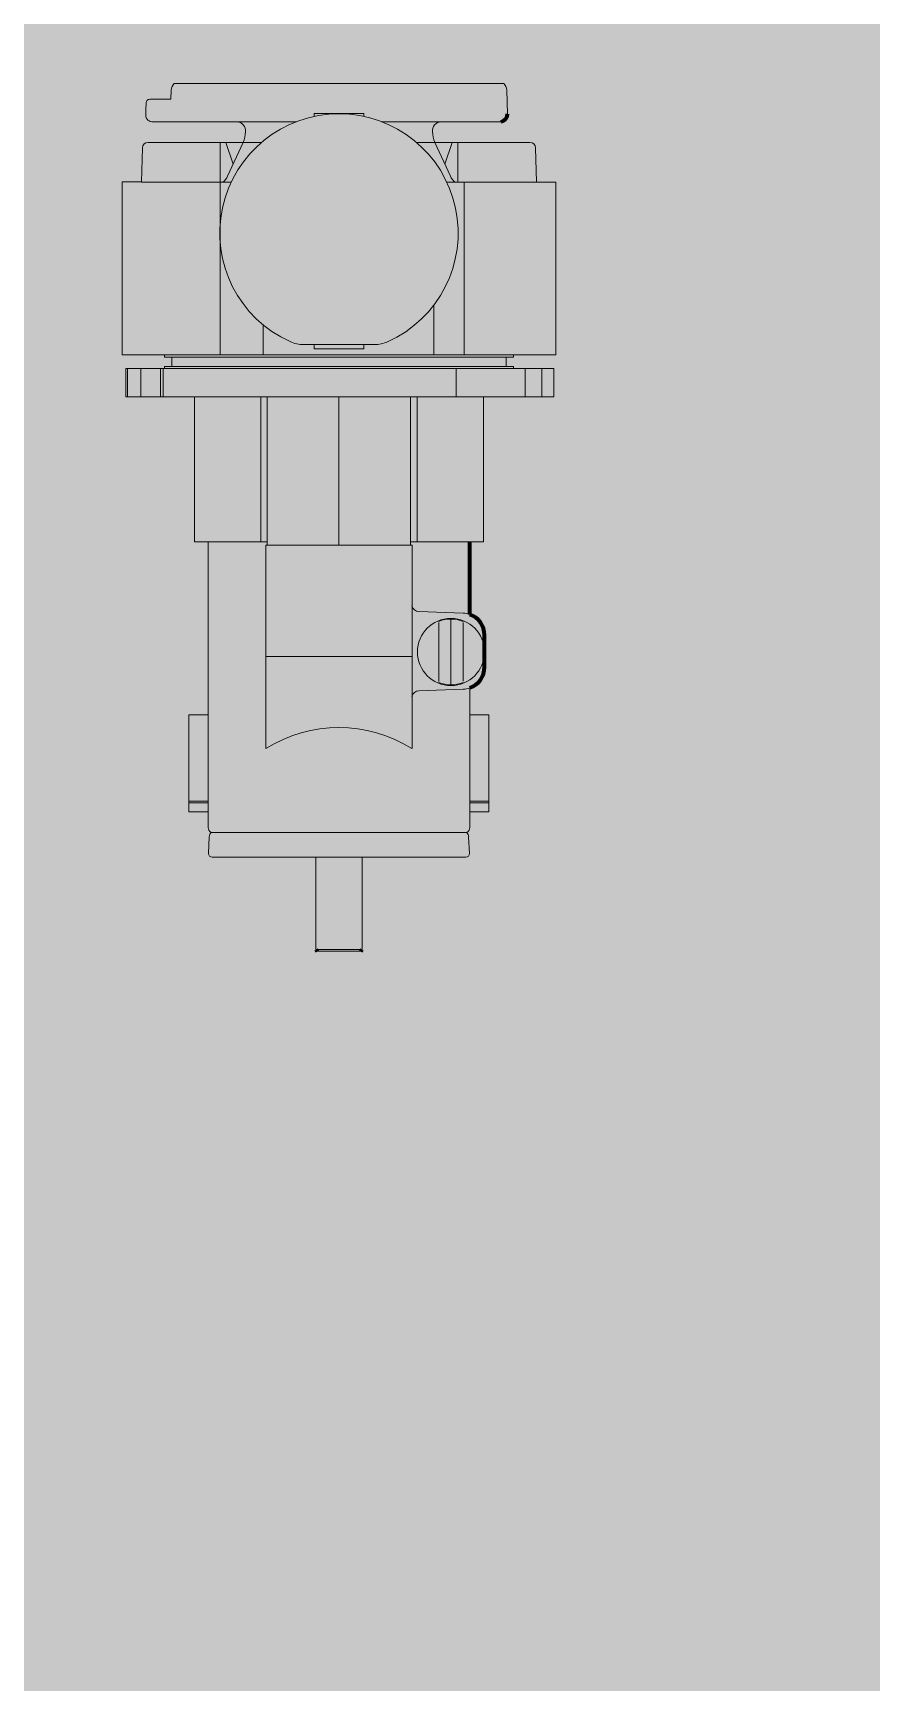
# Model space of a CAD drawing. Header units: millimetres. Extents: x -34838 to 729576, y -214038 to 121482.
# Drawn here: x 540667 to 541116, y -88479 to -87595 of the extents above; entities that cross this region are included whole.
import ezdxf

# ---------------------------------------------------------------- set-up
doc = ezdxf.new("R2010")
doc.units = ezdxf.units.MM
doc.header["$MEASUREMENT"] = 0
doc.layers.add('0_Ном._пера__202', color=7, linetype='Continuous', lineweight=13, true_color=0xe89b00)
doc.layers.add('АП _ 0 _ ОБЛАДНАННЯ (НИЖНЄ).3D_Ном._пера__13', color=7, linetype='Continuous', lineweight=80)
doc.layers.add('АП _ 0 _ ОБЛАДНАННЯ (НИЖНЄ).3D_Ном._пера__50', color=7, linetype='Continuous', lineweight=20)

msp = doc.modelspace()

# ---------------------------------------------------------------- hatches: boundary and pattern name
at = {"layer": '0_Ном._пера__202', "linetype": 'Continuous', "lineweight": 0, "true_color": 0x3a2600}
h = msp.add_hatch(color=38, dxfattribs=at)
h.paths.add_polyline_path([(537345.76, -89145.7), (537345.76, -85887.7), (549367.76, -85887.7), (549367.76, -91535.7), (548746.76, -91535.7), (548466.76, -91537.7), (548466.76, -91937.7), (548746.76, -91937.7), (548746.76, -93917.7), (524541.76, -93917.7), (524541.76, -91939.11), (524641.76, -91937.7), (524641.76, -91537.7), (524541.76, -91535.7), (524541.76, -89145.7)])
h.paths.add_polyline_path([(548441.76, -93667.7), (548441.76, -93567.7), (540441.76, -93567.7), (540441.76, -89237.7), (546311.76, -89237.7), (546311.76, -86887.7), (546215.76, -86887.7), (546211.76, -86887.7), (546211.76, -89137.7), (540441.76, -89137.7), (540441.76, -88437.7), (539841.76, -88437.7), (539841.76, -88542.31), (538499.8, -88542.31), (538499.8, -86772.31), (538399.8, -86772.31), (538399.8, -88642.31), (539841.76, -88642.31), (539841.76, -88900.04), (539841.76, -89237.7), (540341.76, -89237.7), (540341.76, -93567.7), (528441.76, -93567.7), (528441.76, -93667.7)], flags=0)
h.paths.add_polyline_path([(530641.76, -91937.7), (530241.76, -91937.7), (530241.76, -91537.7), (530641.76, -91537.7)], flags=0)
h.paths.add_polyline_path([(536241.76, -91537.7), (536641.76, -91537.7), (536641.76, -91937.7), (536241.76, -91937.7)], flags=0)
h.paths.add_polyline_path([(542641.76, -91937.7), (542241.76, -91937.7), (542241.76, -91537.7), (542641.76, -91537.7)], flags=0)
h.paths.add_polyline_path([(548016.76, -91937.7), (548016.76, -91537.7), (548416.76, -91537.7), (548416.76, -91937.7)], flags=0)

# ---------------------------------------------------------------- linework, layer by layer
at = {"layer": 'АП _ 0 _ ОБЛАДНАННЯ (НИЖНЄ).3D_Ном._пера__13', "color": 7, "linetype": 'Continuous', "lineweight": 80}
for p, q in [((540900.78, -87906.99), (540900.78, -87868.03)), ((540908.68, -87926.69), (540908.68, -87918.19)), ((540908.68, -87935.19), (540908.68, -87926.69)), ((540818.23, -88086.62), (540819.03, -88087.42)), ((540842.34, -88087.42), (540843.14, -88086.62))]:
    msp.add_line(p, q, dxfattribs=at)
for centre, radius, start, end in [((540916.75, -87638.78), 4.24, 282.26463, 2), ((540896.79, -87918.19), 11.89, 0, 70.43412), ((540896.79, -87935.19), 11.89, 289.56588, 0)]:
    msp.add_arc(centre, radius, start, end, dxfattribs=at)
at = {"layer": 'АП _ 0 _ ОБЛАДНАННЯ (НИЖНЄ).3D_Ном._пера__50', "color": 7, "linetype": 'Continuous', "lineweight": 20}
for p, q in [((540740.81, -87626.04), (540740.64, -87630.93)), ((540918.94, -87622.43), (540742.42, -87622.43)), ((540920.99, -87638.63), (540920.55, -87626.04)), ((540740.64, -87630.93), (540729.33, -87630.93)), ((540817.41, -87638.45), (540817.41, -87640.1)), ((540843.94, -87638.45), (540817.41, -87638.45)), ((540843.94, -87640.1), (540843.94, -87638.45)), ((540730.33, -87642.93), (540775.99, -87642.93)), ((540775.99, -87642.93), (540807.85, -87642.93)), ((540885.38, -87642.93), (540853.51, -87642.93)), ((540885.38, -87642.93), (540917.65, -87642.93)), ((540725.37, -87656.92), (540724.89, -87675.25)), ((540779.41, -87654), (540728.37, -87654)), ((540766.99, -87654), (540766.99, -87675.27)), ((540766.99, -87767.93), (540766.99, -87654)), ((540774, -87665.66), (540769.99, -87654)), ((540779.41, -87654), (540770.98, -87672.17)), ((540779.41, -87654), (540789.21, -87654)), ((540881.95, -87654), (540872.15, -87654)), ((540881.95, -87654), (540890.38, -87672.17)), ((540932.99, -87654), (540881.95, -87654)), ((540887.36, -87665.66), (540891.38, -87654)), ((540894.38, -87654), (540894.38, -87675.27)), ((540936.47, -87675.27), (540935.99, -87656.92)), ((540724.89, -87675.25), (540714.45, -87675.25)), ((540714.45, -87675.25), (540714.45, -87767.93)), ((540724.89, -87675.27), (540772.95, -87675.27)), ((540936.47, -87675.27), (540888.41, -87675.27)), ((540897.84, -87675.25), (540897.84, -87767.93)), ((540946.91, -87675.27), (540936.47, -87675.27)), ((540946.91, -87767.93), (540946.91, -87675.27)), ((540881.55, -87741.19), (540881.55, -87767.93)), ((540790.1, -87767.93), (540790.1, -87751.88)), ((540811.77, -87762.37), (540849.73, -87762.37)), ((540817.41, -87764.58), (540817.41, -87762.37)), ((540843.94, -87762.37), (540843.94, -87764.58)), ((540714.45, -87767.93), (540737.12, -87767.93)), ((540737.12, -87767.93), (540924.25, -87767.93)), ((540737.12, -87767.93), (540737.12, -87769.13)), ((540737.12, -87769.13), (540741.15, -87769.13)), ((540741.15, -87769.13), (540920.21, -87769.13)), ((540741.15, -87769.13), (540741.15, -87774.13)), ((540843.94, -87764.58), (540817.41, -87764.58)), ((540920.21, -87774.13), (540920.21, -87769.13)), ((540920.21, -87769.13), (540924.25, -87769.13)), ((540924.25, -87769.13), (540924.25, -87767.93)), ((540924.25, -87767.93), (540946.91, -87767.93)), ((540737.12, -87775.13), (540716.56, -87775.13)), ((540716.56, -87775.13), (540716.56, -87790.45)), ((540717.3, -87790.45), (540717.3, -87775.13)), ((540724.47, -87790.45), (540724.47, -87775.13)), ((540735.06, -87790.45), (540735.06, -87775.13)), ((540736.5, -87790.45), (540736.5, -87775.13)), ((540741.15, -87774.13), (540737.12, -87774.13)), ((540737.12, -87774.13), (540737.12, -87775.13)), ((540924.25, -87775.13), (540737.12, -87775.13)), ((540920.21, -87774.13), (540741.15, -87774.13)), ((540893.48, -87790.45), (540893.48, -87775.13)), ((540924.25, -87774.13), (540920.21, -87774.13)), ((540924.25, -87775.13), (540924.25, -87774.13)), ((540945.77, -87775.13), (540924.25, -87775.13)), ((540930.4, -87790.45), (540930.4, -87775.13)), ((540939.32, -87790.45), (540939.32, -87775.13)), ((540945.77, -87790.45), (540945.77, -87775.13)), ((540716.56, -87790.45), (540753.22, -87790.45)), ((540753.22, -87790.45), (540753.22, -87868.03)), ((540908.14, -87790.45), (540753.66, -87790.45)), ((540788.77, -87868.03), (540788.77, -87790.45)), ((540792.29, -87869.92), (540792.29, -87790.45)), ((540830.68, -87869.92), (540830.68, -87790.45)), ((540869.07, -87869.92), (540869.07, -87790.45)), ((540872.59, -87868.03), (540872.59, -87790.45)), ((540908.14, -87868.03), (540908.14, -87790.45)), ((540908.14, -87790.45), (540945.77, -87790.45)), ((540753.22, -87868.03), (540760.59, -87868.03)), ((540792.29, -87868.03), (540760.59, -87868.03)), ((540760.59, -87868.03), (540760.59, -87960.79)), ((540900.78, -87868.03), (540869.07, -87868.03)), ((540900.78, -87868.03), (540908.14, -87868.03)), ((540791.43, -87869.92), (540792.29, -87869.92)), ((540791.43, -87978.93), (540791.43, -87869.92)), ((540869.07, -87869.92), (540792.29, -87869.92)), ((540869.93, -87869.92), (540869.07, -87869.92)), ((540869.93, -87978.93), (540869.93, -87869.92)), ((540897.21, -87906.31), (540873.54, -87905.49)), ((540884.18, -87911.29), (540884.18, -87942.89)), ((540890.69, -87944.78), (540890.69, -87909.48)), ((540897.2, -87942.85), (540897.2, -87911.33)), ((540791.43, -87929.48), (540869.78, -87929.48)), ((540873.54, -87947.9), (540897.21, -87947.07)), ((540900.78, -87960.79), (540900.78, -87946.39)), ((540760.59, -87960.79), (540750.32, -87960.79)), ((540750.32, -87960.79), (540750.32, -88012.79)), ((540760.59, -88012.79), (540760.59, -87960.79)), ((540900.78, -88012.79), (540900.78, -87960.79)), ((540911.04, -87960.79), (540900.78, -87960.79)), ((540911.04, -88012.79), (540911.04, -87960.79)), ((540750.32, -88007.18), (540760.59, -88007.18)), ((540760.59, -88008.03), (540750.32, -88008.03)), ((540911.18, -88007.18), (540900.78, -88007.18)), ((540911.18, -88008.03), (540900.78, -88008.03)), ((540750.32, -88012.79), (540760.59, -88012.79)), ((540760.59, -88012.79), (540760.59, -88021.13)), ((540900.78, -88021.13), (540900.78, -88012.79)), ((540900.78, -88012.79), (540911.04, -88012.79)), ((540761.2, -88026.19), (540760.74, -88035.13)), ((540899.24, -88023.93), (540762.12, -88023.93)), ((540900.63, -88035.13), (540900.16, -88026.19)), ((540762.76, -88037.13), (540818.23, -88037.13)), ((540843.14, -88037.13), (540818.23, -88037.13)), ((540818.23, -88037.13), (540818.23, -88086.62)), ((540843.14, -88086.62), (540843.14, -88037.13)), ((540843.14, -88037.13), (540898.6, -88037.13)), ((540843.14, -88086.62), (540818.23, -88086.62)), ((540819.03, -88087.42), (540842.34, -88087.42))]:
    msp.add_line(p, q, dxfattribs=at)
at = {"layer": 'АП _ 0 _ ОБЛАДНАННЯ (НИЖНЄ).3D_Ном._пера__50', "color": 7, "linetype": 'Continuous', "lineweight": 20, "flags": 128}
msp.add_lwpolyline([(540727.33, -87633.32), (540727.27, -87636.04), (540727.21, -87638.76)], dxfattribs=at)
at = {"layer": 'АП _ 0 _ ОБЛАДНАННЯ (НИЖНЄ).3D_Ном._пера__50', "color": 7, "linetype": 'Continuous', "lineweight": 20}
msp.add_circle((540890.69, -87927.13), 18, dxfattribs=at)
for centre, radius, start, end in [((540747.09, -87626.67), 6.32, 137.74015, 174.25985), ((540914.27, -87626.67), 6.32, 5.74015, 42.25985), ((540730.59, -87639.48), 3.45, 167.89455, 265.68307), ((540729.33, -87632.96), 2.03, 90, 190.11117), ((540830.68, -87702.57), 63.86, 294.08932, 245.7452), ((540775.64, -87647.92), 5, 355.95848, 86.04152), ((540885.72, -87647.92), 5, 93.95848, 184.04152), ((540728.37, -87657), 3, 90, 178.5), ((540759.52, -87646.78), 21.16, 340.04152, 355.95848), ((540901.84, -87646.78), 21.16, 184.04152, 199.95848), ((540932.99, -87657), 3, 1.5, 90), ((540763.27, -87668.6), 8.5, 308.25842, 335.1004), ((540898.09, -87668.6), 8.5, 204.8996, 231.74158), ((540811.77, -87744.54), 17.83, 245.7452, 270), ((540849.73, -87745.17), 17.2, 270, 294.08932), ((540873.68, -87901.49), 4, 192.72094, 267.99996), ((540890.68, -87927.13), 17.65, 68.31888, 111.60906), ((540896.79, -87918.19), 11.89, 70.43412, 87.99996), ((540873.68, -87951.89), 4, 92.00004, 167.27906), ((540890.68, -87927.13), 17.65, 248.39094, 291.68112), ((540896.79, -87935.19), 11.89, 272.00004, 289.56588), ((540830.61, -88041.32), 73.67, 57.87623, 122.12377), ((540763.91, -88021.13), 3.32, 180, 237.38392), ((540764.96, -88026.39), 3.76, 139.02289, 177), ((540897.45, -88021.13), 3.32, 302.61608, 0), ((540896.41, -88026.39), 3.76, 3, 40.97711), ((540762.76, -88035.1), 2.03, 181.04394, 270), ((540898.6, -88035.1), 2.03, 270, 358.95606)]:
    msp.add_arc(centre, radius, start, end, dxfattribs=at)

doc.saveas('drawing.dxf')
